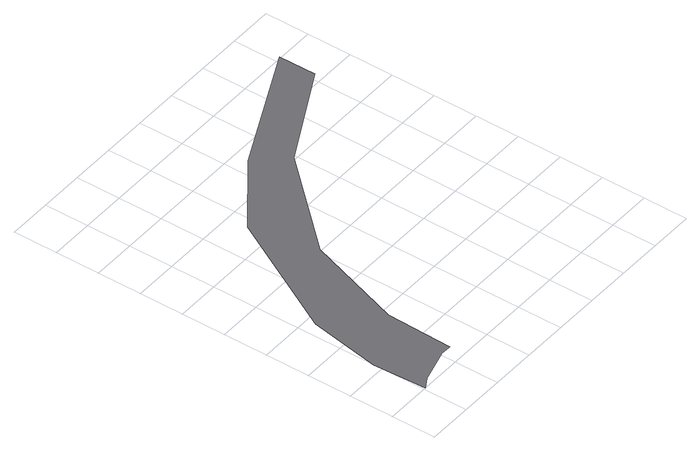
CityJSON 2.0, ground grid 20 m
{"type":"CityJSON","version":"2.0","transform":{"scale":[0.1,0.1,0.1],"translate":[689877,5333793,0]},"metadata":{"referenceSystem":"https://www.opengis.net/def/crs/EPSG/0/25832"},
"CityObjects":{
"road1":{"type":"Road","attributes":{"description":"Tran010, a railway which has LOD0 representation as MultiSurface","name":"Transportation 010"},"geometry":[{"type":"MultiSurface","lod":"0","boundaries":[[[0,1,2,3,4,5,6,7,8,9,10,11,12]]]}]}
},
"vertices":[
[270,370,0],[420,810,0],[790,1210,0],[1230,1440,0],[1230,1610,0],[670,1340,0],[360,1110,0],[60,560,0],[0,240,0],[10,0,0],[60,30,0],[210,70,0],[260,70,0]
]}
